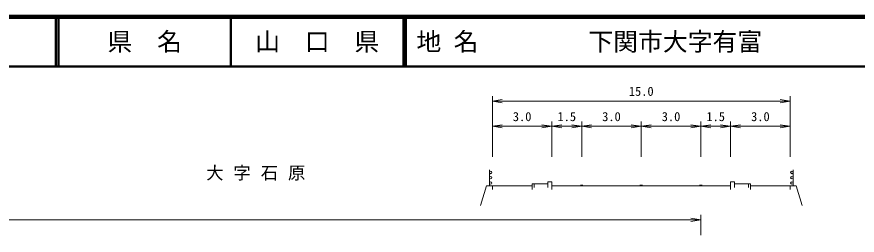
# Model space of a CAD drawing. Units: millimetres on the paper, enlarged 1000 times, with parts at other scales. Extents: x 40000 to 680000, y 20000 to 380000.
# Drawn here: x 289866 to 459172, y 336000 to 380000 of the extents above; entities that cross this region are included whole.
import ezdxf
from ezdxf.enums import TextEntityAlignment as Align

# ---------------------------------------------------------------- set-up
doc = ezdxf.new("R2010")
doc.units = ezdxf.units.MM
doc.header["$LTSCALE"] = 1000
for name, color, linetype, lineweight in [('M-BGD', 7, 'Continuous', 13), ('M-STR-HTXT', 7, 'Continuous', 13), ('M-TTL', 2, 'Continuous', 140), ('M-TTL-LINE', 7, 'Continuous', 50)]:
    doc.layers.add(name, color=color, linetype=linetype, lineweight=lineweight)
doc.layers.add('M-BMK-HTXT', color=7, linetype='Continuous')
doc.layers.add('M-TTL-TXT', color=7, linetype='Continuous')
doc.styles.add('ＭＳ ゴシック', font='')
doc.styles.get('ＭＳ ゴシック').set_extended_font_data('MS Gothic')

# ---------------------------------------------------------------- blocks, each defined once
blk = doc.blocks.new('open_arrow')
at = {"color": 0, "linetype": 'Continuous', "lineweight": -2}
blk.add_lwpolyline([(7.5, 1.25), (0, 0), (7.5, -1.25)], dxfattribs=at)

msp = doc.modelspace()

# ---------------------------------------------------------------- linework, layer by layer
at = {"layer": 'M-BGD'}
for p, q in [((385068, 345978), (385068, 349178)), ((446268, 349178), (446268, 345978)), ((384468, 345978), (383268, 341978)), ((384468, 345978), (385668, 345978)), ((385668, 345978), (393668, 345978)), ((385668, 345978), (385668, 345178)), ((393668, 345978), (393668, 346378)), ((393668, 346378), (394068, 346378)), ((393668, 345978), (393668, 345178)), ((394068, 346378), (396868, 346378)), ((394068, 346378), (394068, 345578)), ((396868, 346378), (396868, 346778)), ((396868, 346778), (397668, 346778)), ((396868, 346378), (396868, 345578)), ((397668, 346778), (397668, 345978)), ((397668, 345978), (403668, 345978)), ((397668, 345978), (397668, 345178)), ((403406, 346088), (403931, 346088)), ((403668, 345978), (403668, 346088)), ((403668, 345978), (415668, 345978)), ((415406, 346088), (415931, 346088)), ((415668, 345978), (415668, 346088)), ((415668, 345978), (427668, 345978)), ((427406, 346088), (427931, 346088)), ((427668, 345978), (427668, 346088)), ((427668, 345978), (433668, 345978)), ((433668, 345978), (433668, 346778)), ((433668, 346778), (434468, 346778)), ((433668, 345978), (433668, 345178)), ((434468, 346778), (434468, 346378)), ((434468, 346378), (437268, 346378)), ((434468, 346378), (434468, 345578)), ((437268, 346378), (437668, 346378)), ((437268, 346378), (437268, 345578)), ((437668, 346378), (437668, 345978)), ((437668, 345978), (445668, 345978)), ((437668, 345978), (437668, 345178)), ((445668, 345978), (446868, 345978)), ((445668, 345978), (445668, 345178)), ((448068, 341978), (446868, 345978))]:
    msp.add_line(p, q, dxfattribs=at)
for centre in [(385318, 348644), (446018, 348644), (385318, 347578), (446018, 347578), (385318, 346511), (446018, 346511)]:
    msp.add_circle(centre, 250, dxfattribs=at)
at = {"layer": 'M-STR-HTXT'}
for p, q in [((385668, 356778), (385668, 364025)), ((445668, 356778), (445668, 364025)), ((385668, 363025), (445668, 363025)), ((385668, 351778), (385668, 358933)), ((397668, 351778), (397668, 358933)), ((403668, 351778), (403668, 358933)), ((415668, 351778), (415668, 358933)), ((427668, 351778), (427668, 358933)), ((433668, 351778), (433668, 358933)), ((445668, 351778), (445668, 358933)), ((385668, 357933), (397668, 357933)), ((397668, 357933), (403668, 357933)), ((403668, 357933), (415668, 357933)), ((415668, 357933), (427668, 357933)), ((427668, 357933), (433668, 357933)), ((433668, 357933), (445668, 357933)), ((67542, 339115), (427660, 339115)), ((427660, 336000), (427660, 340115))]:
    msp.add_line(p, q, dxfattribs=at)
at = {"layer": 'M-TTL'}
msp.add_line((680000, 380000), (40000, 380000), dxfattribs=at)
at = {"layer": 'M-TTL-LINE'}
for p, q in [((297750, 380000), (297750, 370000)), ((298250, 380000), (298250, 370000)), ((333000, 380000), (333000, 370000)), ((367750, 380000), (367750, 370000)), ((368250, 380000), (368250, 370000)), ((40000, 370000), (680000, 370000))]:
    msp.add_line(p, q, dxfattribs=at)

# ---------------------------------------------------------------- block references
at = {"layer": 'M-STR-HTXT', "xscale": 267, "yscale": 267}
for p in [(385668, 363025), (385668, 357933), (397668, 357933), (403668, 357933), (415668, 357933), (427668, 357933), (433668, 357933)]:
    msp.add_blockref('open_arrow', p, dxfattribs=at)
at = {"layer": 'M-STR-HTXT', "xscale": 267, "yscale": 267, "rotation": 180}
for p in [(445668, 363025), (397668, 357933), (403668, 357933), (415668, 357933), (427668, 357933), (433668, 357933), (445668, 357933), (427660, 339115)]:
    msp.add_blockref('open_arrow', p, dxfattribs=at)

# ---------------------------------------------------------------- texts
at = {"layer": 'M-BMK-HTXT', "insert": (339000, 347000), "char_height": 2566, "attachment_point": 8, "style": 'ＭＳ ゴシック'}
msp.add_mtext('\\T1.57;大字石原', dxfattribs=at)
at = {"layer": 'M-STR-HTXT', "style": 'ＭＳ ゴシック'}
for s, p in [('15.0', (415668, 363525)), ('3.0', (391668, 358433)), ('1.5', (400668, 358433)), ('3.0', (409668, 358433)), ('3.0', (421668, 358433)), ('1.5', (430668, 358433)), ('3.0', (439668, 358433))]:
    msp.add_text(s, height=1833, dxfattribs=at).set_placement(p, align=Align.BOTTOM_CENTER)
at = {"layer": 'M-TTL-TXT', "style": 'ＭＳ ゴシック'}
for s, p in [('県\u3000名', (315625, 375000)), ('山\u3000口\u3000県', (350375, 375000))]:
    msp.add_text(s, height=3666, dxfattribs=at).set_placement(p, align=Align.MIDDLE_CENTER)
for s, p in [('地 名', (370380, 375000)), ('下関市大字有富', (405024, 375000))]:
    msp.add_text(s, height=3666, dxfattribs=at).set_placement(p, align=Align.MIDDLE_LEFT)

doc.saveas('drawing.dxf')
